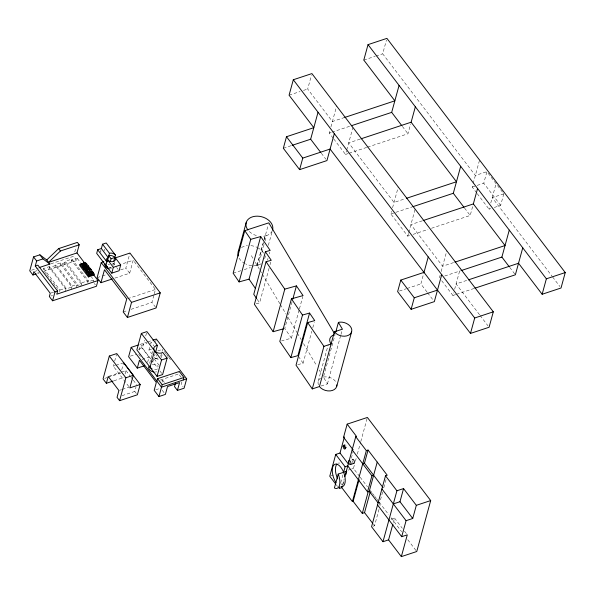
<?xml version="1.0" encoding="UTF-8"?>
<svg xmlns="http://www.w3.org/2000/svg" width="595" height="595" viewBox="0 0 595 595"><rect width="100%" height="100%" fill="white"/><g stroke="black" fill="none" stroke-linecap="round" stroke-linejoin="round"><path stroke-width="0.45" stroke-dasharray="2.98 2.23" d="M38.162 272.138L37.82 273.395L39.441 272.852M43.204 269.892L43.591 268.494L49.593 266.508L65.993 288.039L65.093 291.327M48.693 269.788L49.593 266.508M54.852 267.75L55.752 264.47L60.891 262.767L77.291 284.298L76.398 287.578M59.998 266.047L60.891 262.767M64.446 264.574L65.338 261.287L71.906 259.115L88.305 280.654L87.406 283.934M43.591 268.494L59.983 290.033L59.604 291.424L57.418 288.553M71.006 262.395L71.906 259.115M74.784 251.945L76.212 246.732M43.547 271.491L76.792 260.484L77.343 258.475L71.556 260.394L87.956 281.926L93.735 280.007L91.548 277.136M71.251 289.282L72.144 286.002L55.752 264.47M80.846 286.106L81.738 282.826L65.338 261.287M100.957 249.989L100.362 252.161L101.827 251.67M93.192 282.015L93.735 280.007M104.036 250.941L104.519 249.179M114.716 262.209L113.801 265.541A4.41 3.146 15.3 0 0 113.258 263.057L116.449 267.244M114.865 278.103L129.665 273.202L125.82 268.159L129.955 253.054M129.665 273.202L133.206 260.246L121.893 263.994M128.751 386.445L113.303 366.163L113.764 364.482M114.679 361.128L116.516 354.419M121.759 369.621L123.641 362.734M125.054 374.002L125.984 370.596L120.911 372.277M155.6 307.265L151.911 302.424L154.038 294.644M154.276 293.781L155.459 289.46L133.206 260.246M139.185 350.068L140.375 345.71L146.972 343.523M150.728 358.934L142.413 348.016L144.54 340.243M145.723 335.922L146.906 331.601M136.344 393.451L134.812 391.443L135.972 387.189M152.29 354.382L148.951 350.001L149.672 347.383M150.624 343.895L151.1 342.155L153.882 345.807M147.619 362.325L149.048 357.089L140.375 345.71M149.628 363.329L152.937 351.236M155.652 341.589L156.351 339.031M153.183 360.987L155.064 354.092M158.039 357.959L155.622 358.755L156.574 355.274M160.702 356.286L162.606 349.31M161.342 357.625L162.056 355.029M162.294 382.072L162.77 380.331L160.352 381.127M181.192 377.304L178.641 373.95L179.318 371.466M181.914 381.767L181.2 384.385L183.141 386.936M257.077 265.281L263.897 240.35M264.135 239.458L265.11 235.903M257.159 265.422L263.221 243.251M264.195 239.703L268.315 224.62M264.083 244.515L258.475 264.991L253.723 266.538M265.058 240.953L266.515 235.613A13.692 9.765 15.3 0 0 272.19 230.986M344.721 117.438L332.412 121.514L307.682 89.034L311.438 75.312M264.708 258.691L265.682 255.129M268.36 245.333L272.257 231.083M267.505 260.179L267.988 258.401M269.2 253.968L269.684 252.191M256.14 303.829L259.599 302.862L269.066 268.271M270.033 264.723L270.762 262.06M333.185 138.211L329.258 133.049L329.987 130.387M330.954 126.839L336.636 106.074M292.048 301.844L284.774 328.455L291.409 338.161L281.569 340.913M291.409 338.161L299.173 309.779M299.419 308.894L302.81 296.474M348.172 153.555L345.539 154.432L346.506 150.877M346.751 149.992L352.917 127.449M486.085 171.933L475.346 175.488L382.697 53.818L386.445 40.088M297.798 364.675L303.093 363.195L311.832 331.259M312.799 327.711L314.257 322.393M318.258 381.142L328.209 344.78M321.04 386.021L327.436 383.901L323.435 377.148L335.074 334.576M327.436 383.901L340.719 335.342M340.957 334.464L342.408 329.161M367.524 147.151L407.969 133.749L410.639 123.983M409.516 235.553L407.754 236.141L390.87 213.969L391.599 211.307M392.574 207.752L398.256 186.986M407.754 236.141L408.482 233.478M408.728 232.586L415.139 209.157M340.734 482.709L342.869 474.907M342.46 485.289L344.118 479.22M343.203 484.256L344.386 479.92M351.325 458.224L353.274 451.114M359.611 476.483L353.445 468.391L354.427 464.814M355.401 461.237L356.137 458.559M357.357 454.089L360.54 442.472M360.786 441.579L367.137 418.337M427.031 292.041L420.851 283.927L423.766 273.276M439.452 277.761L440.181 275.098M441.155 271.551L446.83 250.785M382.652 491.931L379.246 504.382L380.503 503.965L380.026 505.705M383.864 487.498L386.029 479.615M373.058 526.248L374.538 525.757L379.067 509.194M476.692 192.944L472.192 187.031L472.921 184.368M473.166 183.476L479.57 160.048M431.501 228.272L470.191 215.457L472.861 205.692M455.577 294.599L452.936 295.47L453.665 292.807M454.639 289.259L460.314 268.494M500.64 205.372L483.757 183.201L486.911 171.658L503.794 193.829L500.64 205.372L494.029 207.558M393.34 522.432L394.53 518.074L390.573 519.39M490.726 208.652L489.075 209.202L489.804 206.539M490.778 202.984L496.453 182.219M363.805 60.073L374.969 56.376M375.824 56.086L382.697 53.818M289.081 95.193L300.073 91.556M303.45 90.433L307.682 89.034M283.332 148.267L291.26 145.641M329.258 133.049L331.013 132.469M331.898 132.179L350.358 126.058M360.124 139.104L348.692 142.897L394.031 202.426L405.463 198.641M349.057 153.265L366.639 147.441M31.505 270.234L38.519 267.906M50.798 263.838L73.594 256.289L76.792 260.484M34.651 271.454L37.091 270.651M108.112 264.76L109.584 264.269M109.711 268.025L111.451 267.453M51.051 292.993L53.491 292.182M59.983 290.033L65.993 288.039M72.144 286.002L77.291 284.298M81.738 282.826L88.305 280.654M97.104 277.672L101.455 276.229M102.325 275.939L106.676 274.503M120.599 269.885L125.82 268.159M50.969 296.005L52.591 295.462M127.605 298.69L155.459 289.46M390.87 213.969L411.978 206.978M472.192 187.031L476.32 185.662M477.145 185.387L483.757 183.201M123.195 311.936L127.546 310.493M131.026 309.341L151.911 302.424M422.346 220.812L410.914 224.598L442.606 266.225L454.037 262.44M503.794 193.829L492.229 197.659L552.078 276.251M413.034 234.393L427.984 229.439M139.855 344.498L146.801 342.199M147.672 341.909L152.015 340.474M138.442 349.332L142.413 348.016M130.364 356.16L136.486 354.129M148.951 350.001L151.375 349.198M157.772 350.916L161.803 349.577M113.303 366.163L115.028 365.59M115.884 365.308L122.778 363.024M142.056 359.41L149.048 357.089M109.071 376.204L120.064 372.559M104.742 378.383L107.279 377.542M108.126 377.267L120.815 373.058L121.915 374.508M113.972 380.77L124.124 377.401M399.349 291.052L406.229 288.768M407.084 288.486L420.851 283.927M444.725 276.013L460.56 270.77M119.759 390.238L121.447 389.68M122.295 389.398L129.063 387.159M160.375 379.997L178.641 373.95M466.644 280.438L456.09 283.934L479.577 314.777M122.124 395.645L134.812 391.443M155.786 389.777L159.817 388.438M456.454 294.309L474.044 288.478M352.939 449.604L353.757 449.337M330.642 475.94L333.274 475.07M348.187 470.132L350.819 469.262M351.697 468.972L353.445 468.391M233.136 273.209L240.856 270.71M244.292 269.595L250.294 267.646M266.515 235.613L263.317 236.267A13.692 9.765 15.3 0 1 261.607 236.349M323.435 377.148L324.684 376.888A9.587 6.835 15.3 0 1 336.443 383.039M552.636 276.987L559.91 286.537M477.257 193.68L489.075 209.202M402.361 126.378L407.969 133.749M464.561 208.064L470.191 215.457M509.751 267.408L514.809 274.05M480.135 315.506L487.967 325.792M333.75 138.947L345.539 154.432M441.698 280.714L452.936 295.47M321.322 153.22L325.815 159.118M427.589 292.777L433.212 300.155M394.53 518.074L402.302 528.278M404.518 531.194L406.742 534.109M360.168 477.22L367.457 486.777M370.254 490.459L371.935 492.667M372.492 493.404L374.173 495.605M374.738 496.342L376.419 498.551M376.977 499.287L378.658 501.496M379.216 502.232L388.743 514.735M390.982 517.68L401.625 531.655M407.791 539.747L416.753 551.52M373.429 524.299L374.538 525.757M336.383 484.925L337.484 486.375M116.977 267.943L118.041 269.342M164.287 351.519L165.968 353.728M166.533 354.464L168.214 356.665M168.772 357.402L170.453 359.611M154.514 357.298L155.622 358.755M159.215 365.419L153.882 358.421A5.303 3.778 15.3 0 1 159.824 360.83M77.343 258.475L80.623 262.782M94.27 283.428L95.341 284.849M151.286 359.663L157.742 368.141M159.906 370.983L162.621 374.545M162.77 380.331L164.354 382.406M138.776 354.263L140.398 356.398M162.204 390.253L164.324 393.027M125.984 370.596L130.483 376.509M131.049 377.245L132.737 379.461M133.295 380.198L136.672 384.63M44.848 272.041L46.484 274.198M47.035 274.92L56.875 287.839M298.445 356.39L303.093 363.195M257.166 299.307L259.599 302.862M251.358 255.642L253.113 258.609M255.314 262.313L259.524 269.409M260 270.212L261.889 273.403M262.365 274.198L279.881 303.725M280.357 304.528L286.031 314.101M287.928 317.299L296.92 332.456M297.396 333.26L301.182 339.641M303.547 343.635L316.8 365.977M319.173 369.971L321.062 373.162M261.19 263.697A13.692 9.765 15.3 0 1 258.475 264.991L255.277 265.653A13.692 9.765 15.3 0 1 253.567 265.727M251.811 265.63A13.692 9.765 15.3 0 1 245.817 263.979M245.028 263.592A13.692 9.765 15.3 0 1 238.766 257.523M241.518 247.579A13.692 9.765 15.3 0 1 247.431 245.623M250.897 245.646A13.692 9.765 15.3 0 1 256.891 247.297M257.68 247.684A13.692 9.765 15.3 0 1 264.225 254.407M318.422 384.764A9.587 6.835 15.3 0 1 320.549 378.264M256.356 235.546A13.692 9.765 15.3 0 1 248.465 230.637M352.642 462.464A2.135 1.019 71.7 0 1 352.076 460.411M345.725 445.179A2.03 0.974 71.7 0 1 346 445.543M346.558 446.994A2.03 0.974 71.7 0 1 346.588 447.923M342.46 484.91A11.788 5.63 71.7 0 1 340.764 483.497M338.235 463.155A11.788 5.63 71.7 0 1 339.745 463.081M156.559 371.756A5.303 3.778 15.3 0 1 155.325 372.016M152.283 364.259A5.303 3.778 15.3 0 1 158.225 366.676M157.221 369.339A5.303 3.778 15.3 0 1 154.648 369.592M151.71 362.095A5.303 3.778 15.3 0 1 152.945 361.842M111.503 268.635A4.41 3.146 15.3 0 1 110.477 268.851M112.165 263.674A4.41 3.146 15.3 0 1 113.355 265.229M110.849 267.497A4.41 3.146 15.3 0 1 108.602 267.259M55.461 265.519L49.303 267.557L65.703 289.096L71.861 287.05L55.461 265.519M64.967 262.663L60.519 264.135L76.919 285.674L81.366 284.202L64.967 262.663"/><path stroke-width="0.89" d="M39.605 267.43L49.846 264.039L46.745 259.97L39.872 254.824L33.551 256.914L29.75 270.814L32.948 275.009L36.191 273.931M93.564 274.726L97.989 280.535L96.42 286.262L52.576 300.787L54.993 291.944L35.269 266.039L36.652 260.982L33.551 256.914M32.948 275.009L33.841 271.722L50.24 293.261L49.34 296.541L52.576 300.787M35.269 266.039L37.901 265.169L57.626 291.074L56.778 294.19L97.989 280.535M84.721 263.109L76.978 252.942L79.217 244.776L77.402 242.388L58.637 248.606L46.745 259.97M94.159 274.102L93.095 274.459L84.475 262.663L83.545 262.975L92.195 274.689L90.916 275.113L82.274 263.392L80.013 264.344L79.7 265.504L88.417 276.95L93.876 275.135L94.159 274.102L90.938 269.401L83.835 269.304L86.654 269.476L90.425 274.466M90.938 269.401L86.58 263.682L84.126 266.114L82.274 263.392M90.975 269.252L89.6 269.2L87.681 266.679L86.937 267.668L83.545 262.975M82.519 267.572L84.245 265.668L86.082 268.397M87.591 267.006L84.475 262.663M84.126 266.114L84.245 265.668M85.234 269.416L83.434 266.419M88.417 276.95L88.707 275.887L83.88 269.126M88.707 275.887L89.808 275.522L87.681 272.302M92.195 274.689L90.589 272.213M89.808 275.522L85.301 269.178L88.439 265.92M113.69 261.473L115.43 255.106L106.208 242.991L102.533 244.21L101.351 248.539L97.677 249.759L96.688 253.381L111.756 273.172L119.104 270.732L120.703 264.909L114.85 257.226A4.41 3.146 15.3 0 1 113.467 261.458A4.41 3.146 15.3 0 1 107.502 259.658L105.91 265.489M91.719 272.183L92.932 272.488M103.842 261.703L101.232 262.566L97.104 277.672L100.942 282.714L112.254 278.966M100.942 282.714L104.482 269.758L126.735 298.98L123.195 311.936L127.404 317.47L156.128 307.957L160.256 292.852L129.955 253.054L115.155 257.955M102.533 244.21L109.465 253.314L107.286 261.264A4.41 3.146 15.3 0 0 106.416 261.681M110.447 261.108L111.094 258.736L108.803 255.731A4.41 3.146 15.3 0 1 114.768 257.523L111.094 258.736M111.756 273.172L113.348 267.341L107.502 259.658M123.641 362.734L140.189 384.474L129.851 387.895L133.295 375.319L116.746 353.579L109.316 356.041L103.054 378.948L106.364 383.292L113.124 381.045M106.364 383.292L108.223 376.479L118.911 390.521L117.051 397.326L119.602 400.68L137.371 394.797L140.189 384.474M127.404 317.47L131.54 302.364L101.232 262.566M138.122 345.07L131.175 347.376L128.617 356.74L137.281 368.119L144.28 365.806M119.602 400.68L125.872 377.773L109.316 356.041M155.54 352.359L157.437 345.435L146.906 331.601L141.342 333.445L136.85 349.86L157.058 376.39L162.621 374.545L167.113 358.138L162.762 352.426A5.303 3.778 15.3 0 1 154.536 350.775L150.044 367.182M137.281 368.119L139.431 360.28L156.321 382.466L154.179 390.305L158.932 396.553L165.38 394.418L167.522 386.572L179.564 382.585L177.422 390.424L184.108 388.208L186.674 378.844L156.351 339.031L152.878 340.184M157.058 376.39L161.542 359.975L141.342 333.445M156.894 381.15L157.578 378.673L179.318 371.466L183.915 377.505L183.238 379.982M158.932 396.553L162.175 384.705L157.578 378.673M175.458 383.113L174.506 386.601L177.422 390.424M238.245 251.7L246.285 222.314M334.606 333.78L268.806 222.85L244.783 230.637L233.136 273.209L239.093 281.918L249.045 279.137L260.692 236.557L250.74 239.346L239.093 281.918M299.612 169.642L302.766 158.106L330.091 149.055L470.481 333.423L489.083 327.257L493.307 311.817L311.906 73.594L293.305 79.752L289.081 95.193L313.81 127.68L286.485 136.731L283.332 148.267L299.612 169.642L326.938 160.59L334.316 133.615M260.692 236.557L270.175 250.421L265.407 251.752L253.76 294.324L256.683 298.593M265.407 251.752L271.246 260.29L266.054 261.74L254.407 304.313L273.142 331.705L283.875 328.708M320.757 152.484L310.657 139.215L318.035 112.239M273.142 331.705L284.789 289.133L266.054 261.74M284.789 289.133L296.422 285.883L303.056 295.589L291.431 298.839L279.784 341.418L290.858 357.61L297.924 355.639L309.571 313.059L302.505 315.038L290.858 357.61M292.777 299.188L296.422 285.883M468.406 279.858L518.528 263.25L542.142 294.257L561.026 288.002L565.25 272.562L386.921 38.37L368.03 44.632L363.805 60.073L394.849 100.83L344.721 117.438M309.571 313.059L314.74 320.616L307.675 322.594L296.027 365.166L312.271 388.922L319.441 386.549A9.587 6.835 15.3 0 0 330.18 390.908A9.587 6.835 15.3 0 0 336.852 384.883M312.271 388.922L323.918 346.35L307.675 322.594M401.796 125.642L391.688 112.366L399.074 85.39M319.441 386.549L334.42 331.809L342.408 329.161L338.406 322.416L339.663 322.155A9.587 6.835 15.3 0 1 351.147 327.696A9.587 6.835 15.3 0 1 346.677 335.915A9.587 6.835 15.3 0 1 334.42 331.809M335.788 331.973L338.406 322.416M336.614 386.661L351.586 331.921M406.34 198.351L456.462 181.75L411.13 122.213L415.355 106.773M344.141 437.913L340.005 453.026L335.729 454.439L329.764 476.231L335.833 484.204M352.381 448.883L343.56 437.295L347.16 424.146L367.383 417.445L430.691 500.573L416.753 551.52L401.335 556.63L388.572 539.866L392.864 524.173M338.191 474.096L334.405 487.96L335.558 488.443A11.788 5.63 71.7 0 0 338.726 475.42L338.191 474.096L346.759 471.262M339.574 486.963L339.143 488.547L341.813 487.662L342.244 486.078M343.583 472.311L345.1 466.755L335.729 454.439M344.832 476.625L355.75 436.715L356.531 436.455L347.16 424.146M345.807 474.728L346.521 472.125M428.229 256.943L424.004 272.384L400.785 280.081L397.624 291.617L411.108 309.326L434.335 301.635L441.713 274.652M359.09 479.533L353.125 501.325L352.404 501.57L366.341 450.623L355.75 436.715M383.068 487.647L364.46 463.207L368.052 450.058L366.341 450.623M411.108 309.326L414.269 297.79L400.785 280.081M377.23 462.099L369.25 491.254L367.539 491.82L371.912 475.822L352.151 449.865M370.269 491.708L364.542 512.63L362.303 513.373L368.26 491.582M464.003 207.328L453.308 193.286L460.686 166.31M368.052 450.058L387.226 475.227L385.508 475.799L371.57 526.739L382.979 541.718L388.572 539.866M454.922 262.15L505.043 245.542L473.345 203.921L477.569 188.481M382.979 541.718L396.917 490.778L385.508 475.799M401.335 556.63L407.292 534.831L401.699 536.69L406.08 520.685L412.729 518.483L399.966 501.719L403.559 488.577L396.917 490.778M412.729 518.483L416.322 505.334L403.559 488.577M470.481 333.423L474.706 317.983L293.305 79.752M509.194 266.672L501.89 257.077L509.268 230.101M522.752 247.81L515.374 274.786L474.922 288.188M542.142 294.257L546.366 278.817L368.03 44.632M79.217 244.776L60.452 250.993L48.567 262.358L76.978 252.942M86.58 263.682L83.374 266.649L81.173 263.756M292.145 145.344L310.657 139.215M351.243 125.768L391.688 112.366M361.001 138.814L411.13 122.213M36.652 260.982L42.974 258.885L49.846 264.039M82.214 263.607L83.493 263.183M84.416 262.878L85.479 262.521L86.528 263.89M113.348 267.341L120.703 264.909M89.89 275.202L90.99 274.838M92.262 274.421L93.192 274.117M54.993 291.944L57.626 291.074M412.856 206.688L453.308 193.286M131.54 302.364L160.256 292.852M423.224 220.522L473.345 203.921M161.542 359.975L167.113 358.138M125.872 377.773L133.295 375.319M461.437 270.48L501.89 257.077M414.269 297.79L437.489 290.092M162.175 384.705L183.915 377.505M186.674 378.844L161.498 387.189L131.175 347.376M323.918 346.35L331.088 343.977A9.587 6.835 15.3 0 1 334.093 334.777M546.366 278.817L565.25 272.562M474.706 317.983L493.307 311.817M343.56 437.295L344.386 437.02M350.306 464.561A2.135 1.019 71.7 0 0 350.358 461.4A2.135 1.019 71.7 0 0 348.566 461.579A2.135 1.019 71.7 0 0 350.306 464.561L353.824 463.401M345.1 466.755L347.77 465.87L367.539 491.82M362.742 463.773L364.46 463.207M371.912 475.822L373.63 475.249M381.908 488.949L406.08 520.685M377.535 504.947L401.699 536.69M393.317 503.928L399.966 501.719M416.322 505.334L430.691 500.573M86.335 272.346L93.021 272.138M86.253 272.659L90.514 272.488M286.485 136.731L302.766 158.106M340.005 453.026L348.276 463.884M369.25 491.254L378.137 502.924M364.542 512.63L372.872 523.57M353.125 501.325L362.303 513.373M341.813 487.662L352.404 501.57M101.351 248.539L108.283 257.642A4.41 3.146 15.3 0 0 106.899 261.867L97.677 249.759M81.113 263.979L87.614 272.54M80.013 264.344L83.835 269.304M58.637 248.606L60.452 250.993M39.872 254.824L42.974 258.885M244.783 230.637L250.74 239.346M291.431 298.839L302.505 315.038M249.045 279.137L255.53 288.62M238.193 255.999A13.692 9.765 15.3 0 1 238.974 250.145M247.974 230.034A13.692 9.765 15.3 0 1 257.181 216.163A13.692 9.765 15.3 0 1 272.503 230.198M352.255 459.63A2.135 1.019 71.7 0 1 354.293 461.251A2.135 1.019 71.7 0 1 353.229 463.178M340.95 486.658A11.788 5.63 71.7 0 0 344.111 473.642L342.973 470.801A11.788 5.63 71.7 0 0 333.297 465.729A11.788 5.63 71.7 0 0 335.974 482.508M345.546 448.518A2.03 0.974 71.7 0 1 344.423 446.451A2.03 0.974 71.7 0 1 344.884 444.785M337.722 478.93A11.788 5.63 71.7 0 1 336.978 463.988M153.986 372.009A5.303 3.778 15.3 0 1 148.728 366.609M152.015 368.796A5.303 3.778 15.3 0 1 149.479 366.2M154.536 350.775A5.303 3.778 15.3 0 1 157.437 345.435M109.361 268.843A4.41 3.146 15.3 0 1 104.988 264.358M107.546 266.835A4.41 3.146 15.3 0 1 105.256 263.823M109.465 253.314A4.41 3.146 15.3 0 1 115.43 255.106M343.137 446.369A2.03 0.974 71.7 0 0 344.862 449.069A2.03 0.974 71.7 0 0 344.765 445.953A2.03 0.974 71.7 0 0 343.137 446.369"/></g></svg>
